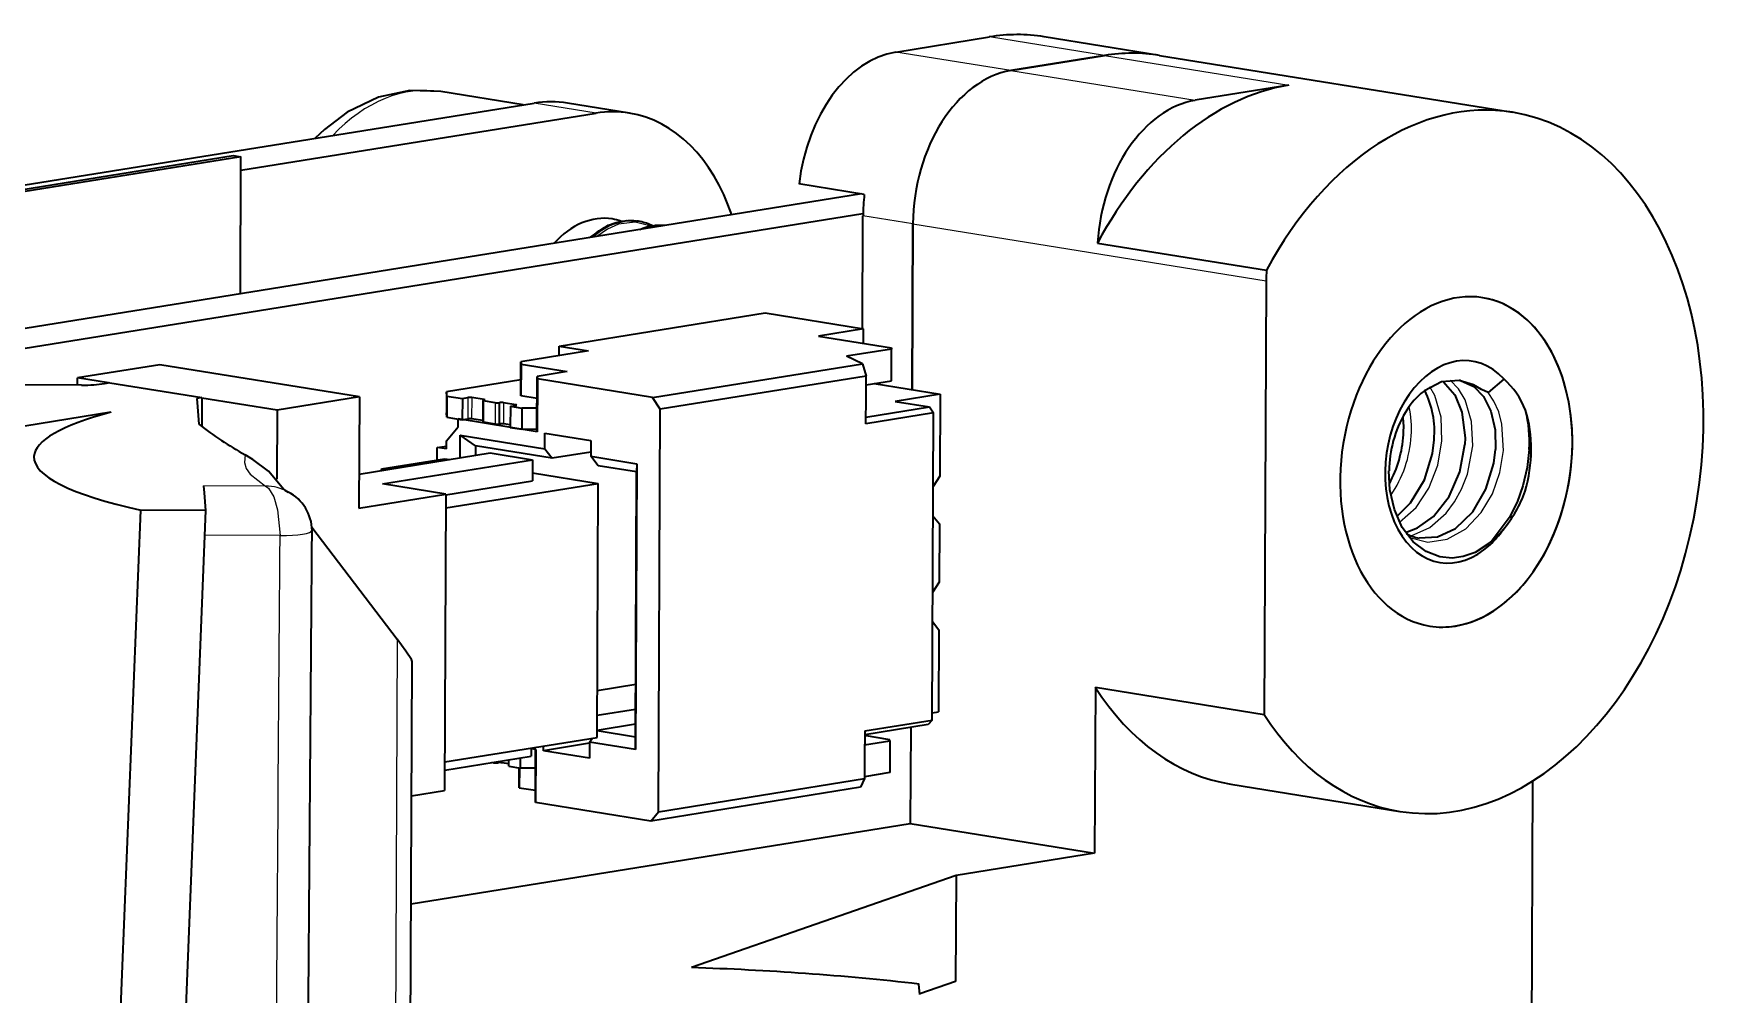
# Model space of a CAD drawing. Extents: x 386 to 1062, y 188 to 634.
# Drawn here: x 927.1 to 942.89, y 609.01 to 617.96 of the extents above; entities that cross this region are included whole.
import ezdxf

# ---------------------------------------------------------------- set-up
doc = ezdxf.new("R2010")
doc.units = 0

msp = doc.modelspace()

# ---------------------------------------------------------------- linework, layer by layer
at = {"color": 7, "lineweight": 35, "ltscale": 0.022104}
for p, q in [((935.133, 617.792), (936.006, 617.933)), ((937.08, 617.76), (936.207, 617.619)), ((936.207, 617.619), (937.08, 617.76)), ((938.797, 617.483), (937.924, 617.342))]:
    msp.add_line(p, q, dxfattribs=at)
at = {"color": 7, "lineweight": 13, "ltscale": 0.027187}
for p, q in [((937.08, 617.76), (936.006, 617.933)), ((936.207, 617.619), (935.133, 617.792))]:
    msp.add_line(p, q, dxfattribs=at)
at = {"color": 7, "lineweight": 35, "ltscale": 0.027187}
for p, q in [((937.591, 617.761), (936.518, 617.934)), ((932.866, 614.573), (931.793, 614.746)), ((932.849, 610.625), (931.776, 610.798))]:
    msp.add_line(p, q, dxfattribs=at)
at = {"color": 7, "lineweight": 13, "ltscale": 0.043501}
for p, q in [((937.08, 617.76), (938.797, 617.483)), ((936.207, 617.619), (937.924, 617.342))]:
    msp.add_line(p, q, dxfattribs=at)
at = {"color": 7, "lineweight": 35, "ltscale": 0.08337}
msp.add_line((937.591, 617.761), (940.883, 617.23), dxfattribs=at)
at = {"color": 7, "lineweight": 35, "ltscale": 0.019382}
msp.add_line((931.659, 617.299), (930.893, 617.423), dxfattribs=at)
at = {"color": 7, "lineweight": 35, "ltscale": 0.150304}
msp.add_line((925.828, 616.362), (931.764, 617.316), dxfattribs=at)
at = {"color": 7, "lineweight": 35, "ltscale": 0.083841}
msp.add_line((929.029, 616.691), (932.34, 617.223), dxfattribs=at)
at = {"color": 7, "lineweight": 13, "ltscale": 0.014591}
msp.add_line((932.34, 617.223), (931.764, 617.316), dxfattribs=at)
at = {"color": 7, "lineweight": 35, "ltscale": 0.014591}
msp.add_line((932.074, 617.317), (932.65, 617.224), dxfattribs=at)
at = {"color": 7, "lineweight": 35, "ltscale": 0.16097}
msp.add_line((922.601, 615.803), (928.958, 616.826), dxfattribs=at)
at = {"color": 7, "lineweight": 35, "ltscale": 0.160971}
msp.add_line((929.029, 616.814), (922.672, 615.792), dxfattribs=at)
at = {"color": 7, "lineweight": 35, "ltscale": 0.001813}
msp.add_line((928.958, 616.826), (929.029, 616.814), dxfattribs=at)
at = {"color": 7, "lineweight": 35, "ltscale": 0.031916}
msp.add_line((929.024, 615.537), (929.029, 616.814), dxfattribs=at)
at = {"color": 7, "lineweight": 35, "ltscale": 0.015407}
msp.add_line((934.84, 616.464), (934.231, 616.563), dxfattribs=at)
at = {"color": 7, "lineweight": 35, "ltscale": 0.326134}
msp.add_line((934.814, 616.469), (921.935, 614.397), dxfattribs=at)
at = {"color": 7, "lineweight": 35, "ltscale": 0.311894}
msp.add_line((934.828, 616.285), (922.511, 614.304), dxfattribs=at)
at = {"color": 7, "lineweight": 35, "ltscale": 0.026303}
msp.add_line((934.823, 615.213), (934.828, 616.265), dxfattribs=at)
at = {"color": 7, "lineweight": 13, "ltscale": 0.011781}
msp.add_line((935.293, 616.19), (934.828, 616.265), dxfattribs=at)
at = {"color": 7, "lineweight": 13, "ltscale": 0.001874}
msp.add_line((932.004, 616.065), (931.954, 616.009), dxfattribs=at)
at = {"color": 7, "lineweight": 35, "ltscale": 0.000486669}
msp.add_line((932.736, 616.214), (932.717, 616.217), dxfattribs=at)
at = {"color": 7, "lineweight": 35, "ltscale": 0.000409436}
msp.add_line((932.752, 616.211), (932.736, 616.214), dxfattribs=at)
at = {"color": 7, "lineweight": 35, "ltscale": 0.038639}
for p, q in [((935.293, 616.19), (935.287, 614.645)), ((935.287, 614.645), (935.293, 616.19))]:
    msp.add_line(p, q, dxfattribs=at)
at = {"color": 7, "lineweight": 13, "ltscale": 0.083376}
msp.add_line((935.293, 616.19), (938.586, 615.659), dxfattribs=at)
at = {"color": 7, "lineweight": 35, "ltscale": 0.039875}
for p, q in [((937.014, 616.012), (938.589, 615.758)), ((936.994, 611.872), (938.568, 611.618)), ((938.258, 610.968), (939.833, 610.714))]:
    msp.add_line(p, q, dxfattribs=at)
at = {"color": 7, "lineweight": 35, "ltscale": 0.101031}
msp.add_line((938.586, 615.659), (938.568, 611.618), dxfattribs=at)
at = {"color": 7, "lineweight": 35, "ltscale": 0.048627}
for p, q in [((931.996, 615.051), (933.916, 615.36)), ((932.921, 610.712), (934.842, 611.021))]:
    msp.add_line(p, q, dxfattribs=at)
at = {"color": 7, "lineweight": 35, "ltscale": 0.023201}
msp.add_line((933.916, 615.36), (934.832, 615.212), dxfattribs=at)
at = {"color": 7, "lineweight": 35, "ltscale": 0.01061}
for p, q in [((934.832, 615.212), (934.413, 615.144)), ((935.094, 615.023), (934.675, 614.956)), ((935.546, 614.603), (935.127, 614.536))]:
    msp.add_line(p, q, dxfattribs=at)
at = {"color": 7, "lineweight": 35, "ltscale": 0.017218}
msp.add_line((934.413, 615.144), (935.093, 615.035), dxfattribs=at)
at = {"color": 7, "lineweight": 35, "ltscale": 0.003372}
msp.add_line((934.832, 615.077), (934.832, 615.212), dxfattribs=at)
at = {"color": 7, "lineweight": 35, "ltscale": 0.015914}
for p, q in [((932.268, 615.007), (931.639, 614.906)), ((934.844, 611.465), (935.472, 611.566))]:
    msp.add_line(p, q, dxfattribs=at)
at = {"color": 7, "lineweight": 35, "ltscale": 0.002182}
msp.add_line((931.995, 614.964), (931.996, 615.051), dxfattribs=at)
at = {"color": 7, "lineweight": 35, "ltscale": 0.006887}
msp.add_line((931.996, 615.051), (932.268, 615.007), dxfattribs=at)
at = {"color": 7, "lineweight": 35, "ltscale": 0.000284735}
msp.add_line((935.093, 615.035), (935.094, 615.023), dxfattribs=at)
at = {"color": 7, "lineweight": 35, "ltscale": 0.007404}
for p, q in [((935.093, 614.727), (935.094, 615.023)), ((931.638, 614.61), (931.639, 614.906))]:
    msp.add_line(p, q, dxfattribs=at)
at = {"color": 7, "lineweight": 35, "ltscale": 0.019451}
for p, q in [((928.274, 614.878), (927.505, 614.754)), ((930.135, 614.578), (929.366, 614.454))]:
    msp.add_line(p, q, dxfattribs=at)
at = {"color": 7, "lineweight": 35, "ltscale": 0.047125}
msp.add_line((930.135, 614.578), (928.274, 614.878), dxfattribs=at)
at = {"color": 7, "lineweight": 35, "ltscale": 0.000572276}
for p, q in [((931.639, 614.906), (931.641, 614.883)), ((931.791, 614.769), (931.793, 614.746))]:
    msp.add_line(p, q, dxfattribs=at)
at = {"color": 7, "lineweight": 35, "ltscale": 0.007402}
for p, q in [((931.641, 614.883), (931.64, 614.587)), ((935.078, 611.372), (935.077, 611.076))]:
    msp.add_line(p, q, dxfattribs=at)
at = {"color": 7, "lineweight": 35, "ltscale": 0.010875}
for p, q in [((931.641, 614.883), (932.07, 614.814)), ((931.862, 614.241), (932.292, 614.172)), ((932.291, 614.024), (932.72, 613.955)), ((932.709, 611.29), (932.279, 611.359)), ((932.279, 611.211), (931.849, 611.28))]:
    msp.add_line(p, q, dxfattribs=at)
at = {"color": 7, "lineweight": 35, "ltscale": 0.007072}
msp.add_line((932.07, 614.814), (931.791, 614.769), dxfattribs=at)
at = {"color": 7, "lineweight": 35, "ltscale": 0.049513}
msp.add_line((932.866, 614.573), (934.822, 614.887), dxfattribs=at)
at = {"color": 7, "lineweight": 35, "ltscale": 0.004047}
msp.add_line((934.822, 614.887), (934.675, 614.956), dxfattribs=at)
at = {"color": 7, "lineweight": 35, "ltscale": 0.003035}
msp.add_line((934.822, 614.887), (934.858, 614.772), dxfattribs=at)
at = {"color": 7, "lineweight": 35, "ltscale": 0.039316}
msp.add_line((927.543, 614.688), (925.97, 614.691), dxfattribs=at)
at = {"color": 7, "lineweight": 35, "ltscale": 0.007295}
msp.add_line((927.794, 614.708), (927.505, 614.754), dxfattribs=at)
at = {"color": 7, "lineweight": 35, "ltscale": 0.00166}
msp.add_line((927.505, 614.688), (927.505, 614.754), dxfattribs=at)
at = {"color": 7, "lineweight": 35, "ltscale": 0.001339}
msp.add_line((927.807, 614.71), (927.754, 614.701), dxfattribs=at)
at = {"color": 7, "lineweight": 35, "ltscale": 0.021751}
msp.add_line((927.807, 614.71), (928.666, 614.571), dxfattribs=at)
at = {"color": 7, "lineweight": 35, "ltscale": 0.017498}
msp.add_line((931.638, 614.737), (930.947, 614.626), dxfattribs=at)
at = {"color": 7, "lineweight": 35, "ltscale": 0.012338}
msp.add_line((931.789, 614.275), (931.791, 614.769), dxfattribs=at)
at = {"color": 7, "lineweight": 35, "ltscale": 0.012335}
msp.add_line((931.793, 614.746), (931.791, 614.253), dxfattribs=at)
at = {"color": 7, "lineweight": 35, "ltscale": 0.048629}
msp.add_line((934.858, 614.772), (932.938, 614.463), dxfattribs=at)
at = {"color": 7, "lineweight": 35, "ltscale": 0.004935}
for p, q in [((934.857, 614.574), (934.858, 614.772)), ((930.947, 614.626), (930.947, 614.428)), ((930.95, 614.586), (930.95, 614.388)), ((931.094, 614.563), (931.093, 614.365)), ((931.284, 614.543), (931.283, 614.345)), ((931.541, 614.49), (931.54, 614.293)), ((931.648, 614.473), (931.647, 614.276)), ((931.746, 613.991), (931.746, 613.794)), ((934.843, 611.219), (934.842, 611.021))]:
    msp.add_line(p, q, dxfattribs=at)
at = {"color": 7, "lineweight": 35, "ltscale": 0.005956}
for p, q in [((934.858, 614.69), (935.093, 614.727)), ((934.843, 611.334), (935.078, 611.372)), ((935.077, 611.076), (934.842, 611.038))]:
    msp.add_line(p, q, dxfattribs=at)
at = {"color": 7, "lineweight": 35, "ltscale": 0.015508}
msp.add_line((934.933, 614.702), (935.546, 614.603), dxfattribs=at)
at = {"color": 7, "lineweight": 35, "ltscale": 0.00026974}
msp.add_line((940.396, 614.73), (940.386, 614.731), dxfattribs=at)
at = {"color": 7, "lineweight": 35, "ltscale": 0.004802}
msp.add_line((940.801, 614.744), (940.654, 614.62), dxfattribs=at)
at = {"color": 7, "lineweight": 35, "ltscale": 0.001167}
msp.add_line((928.666, 614.571), (928.62, 614.564), dxfattribs=at)
at = {"color": 7, "lineweight": 35, "ltscale": 0.002003}
msp.add_line((928.62, 614.564), (928.626, 614.484), dxfattribs=at)
at = {"color": 7, "lineweight": 35, "ltscale": 0.004009}
msp.add_line((928.626, 614.484), (928.638, 614.324), dxfattribs=at)
at = {"color": 7, "lineweight": 35, "ltscale": 0.0067}
msp.add_line((928.666, 614.571), (928.665, 614.303), dxfattribs=at)
at = {"color": 7, "lineweight": 35, "ltscale": 0.01774}
msp.add_line((929.366, 614.454), (928.666, 614.567), dxfattribs=at)
at = {"color": 7, "lineweight": 35, "ltscale": 0.025908}
msp.add_line((930.135, 614.578), (930.13, 613.541), dxfattribs=at)
at = {"color": 7, "lineweight": 35, "ltscale": 0.000999316}
for p, q in [((930.95, 614.586), (930.947, 614.626)), ((930.95, 614.388), (930.947, 614.428))]:
    msp.add_line(p, q, dxfattribs=at)
at = {"color": 7, "lineweight": 35, "ltscale": 0.003624}
for p, q in [((930.95, 614.586), (931.094, 614.563)), ((930.95, 614.388), (931.093, 614.365))]:
    msp.add_line(p, q, dxfattribs=at)
at = {"color": 7, "lineweight": 35, "ltscale": 0.001328}
for p, q in [((931.094, 614.563), (931.146, 614.571)), ((931.093, 614.365), (931.145, 614.374))]:
    msp.add_line(p, q, dxfattribs=at)
at = {"color": 7, "lineweight": 13, "ltscale": 0.004935}
for p, q in [((931.146, 614.571), (931.145, 614.374)), ((931.181, 614.571), (931.18, 614.374)), ((931.292, 614.54), (931.291, 614.342)), ((931.399, 614.522), (931.398, 614.325)), ((931.434, 614.522), (931.433, 614.325)), ((931.441, 614.523), (931.44, 614.326)), ((931.477, 614.523), (931.476, 614.326))]:
    msp.add_line(p, q, dxfattribs=at)
at = {"color": 7, "lineweight": 35, "ltscale": 0.002944}
msp.add_line((931.298, 614.552), (931.181, 614.571), dxfattribs=at)
at = {"color": 7, "lineweight": 35, "ltscale": 0.000177855}
msp.add_line((931.291, 614.545), (931.298, 614.547), dxfattribs=at)
at = {"color": 7, "lineweight": 35, "ltscale": 0.002719}
for p, q in [((931.399, 614.522), (931.292, 614.54)), ((931.541, 614.49), (931.648, 614.473)), ((931.398, 614.325), (931.291, 614.342)), ((931.54, 614.293), (931.647, 614.276)), ((931.526, 611.135), (931.634, 611.117))]:
    msp.add_line(p, q, dxfattribs=at)
at = {"color": 7, "lineweight": 35, "ltscale": 0.000176105}
for p, q in [((931.434, 614.522), (931.441, 614.523)), ((931.433, 614.325), (931.44, 614.326))]:
    msp.add_line(p, q, dxfattribs=at)
at = {"color": 7, "lineweight": 35, "ltscale": 0.002946}
msp.add_line((931.593, 614.505), (931.477, 614.523), dxfattribs=at)
at = {"color": 7, "lineweight": 35, "ltscale": 0.001326}
msp.add_line((931.541, 614.49), (931.593, 614.499), dxfattribs=at)
at = {"color": 7, "lineweight": 35, "ltscale": 0.000570754}
msp.add_line((931.64, 614.587), (931.638, 614.61), dxfattribs=at)
at = {"color": 7, "lineweight": 35, "ltscale": 0.003811}
msp.add_line((931.79, 614.563), (931.64, 614.587), dxfattribs=at)
at = {"color": 7, "lineweight": 35, "ltscale": 0.00328}
msp.add_line((932.938, 614.463), (932.866, 614.573), dxfattribs=at)
at = {"color": 7, "lineweight": 35, "ltscale": 0.006169}
for p, q in [((934.856, 614.327), (934.857, 614.574)), ((934.844, 611.465), (934.843, 611.219))]:
    msp.add_line(p, q, dxfattribs=at)
at = {"color": 7, "lineweight": 35, "ltscale": 0.015008}
msp.add_line((934.856, 614.388), (935.449, 614.484), dxfattribs=at)
at = {"color": 7, "lineweight": 35, "ltscale": 0.008156}
msp.add_line((935.127, 614.536), (935.449, 614.484), dxfattribs=at)
at = {"color": 7, "lineweight": 35, "ltscale": 0.00164}
msp.add_line((935.449, 614.484), (935.485, 614.428), dxfattribs=at)
at = {"color": 7, "lineweight": 35, "ltscale": 0.019122}
for p, q in [((935.546, 614.603), (935.543, 613.838)), ((935.536, 612.407), (935.533, 611.642))]:
    msp.add_line(p, q, dxfattribs=at)
at = {"color": 7, "lineweight": 35, "ltscale": 0.157205}
msp.add_line((927.818, 614.435), (921.609, 613.437), dxfattribs=at)
at = {"color": 7, "lineweight": 35, "ltscale": 0.016101}
msp.add_line((929.366, 614.454), (929.364, 613.81), dxfattribs=at)
at = {"color": 7, "lineweight": 35, "ltscale": 0.018668}
msp.add_line((931.791, 614.253), (931.053, 614.372), dxfattribs=at)
at = {"color": 7, "lineweight": 35, "ltscale": 0.001851}
for p, q in [((931.053, 614.298), (931.053, 614.372)), ((930.945, 614.093), (930.945, 614.167))]:
    msp.add_line(p, q, dxfattribs=at)
at = {"color": 7, "lineweight": 35, "ltscale": 0.002601}
msp.add_line((931.283, 614.357), (931.18, 614.374), dxfattribs=at)
at = {"color": 7, "lineweight": 35, "ltscale": 0.001632}
for p, q in [((931.54, 614.316), (931.476, 614.326)), ((931.527, 611.157), (931.462, 611.168))]:
    msp.add_line(p, q, dxfattribs=at)
at = {"color": 7, "lineweight": 35, "ltscale": 0.003535}
for p, q in [((931.79, 614.473), (931.648, 614.473)), ((931.789, 614.275), (931.647, 614.276)), ((931.775, 611.117), (931.634, 611.117))]:
    msp.add_line(p, q, dxfattribs=at)
at = {"color": 7, "lineweight": 35, "ltscale": 0.09376}
msp.add_line((932.921, 610.712), (932.938, 614.463), dxfattribs=at)
at = {"color": 7, "lineweight": 35, "ltscale": 0.015915}
msp.add_line((935.485, 614.428), (934.856, 614.327), dxfattribs=at)
at = {"color": 7, "lineweight": 35, "ltscale": 0.071554}
msp.add_line((935.472, 611.566), (935.485, 614.428), dxfattribs=at)
at = {"color": 7, "lineweight": 35, "ltscale": 0.004239}
msp.add_line((930.945, 614.167), (931.053, 614.298), dxfattribs=at)
at = {"color": 7, "lineweight": 35, "ltscale": 0.005254}
msp.add_line((931.073, 614.01), (931.074, 614.22), dxfattribs=at)
at = {"color": 7, "lineweight": 35, "ltscale": 0.019937}
msp.add_line((931.074, 614.22), (931.862, 614.093), dxfattribs=at)
at = {"color": 7, "lineweight": 35, "ltscale": 0.004307}
msp.add_line((931.215, 614.121), (931.074, 614.22), dxfattribs=at)
at = {"color": 7, "lineweight": 35, "ltscale": 0.000569233}
msp.add_line((931.791, 614.253), (931.789, 614.275), dxfattribs=at)
at = {"color": 7, "lineweight": 35, "ltscale": 0.0037}
for p, q in [((931.862, 614.093), (931.862, 614.241)), ((932.279, 611.359), (932.279, 611.211))]:
    msp.add_line(p, q, dxfattribs=at)
at = {"color": 7, "lineweight": 35, "ltscale": 0.003702}
msp.add_line((932.292, 614.172), (932.291, 614.024), dxfattribs=at)
at = {"color": 7, "lineweight": 35, "ltscale": 0.030924}
msp.add_line((930.132, 613.858), (931.353, 614.055), dxfattribs=at)
at = {"color": 7, "lineweight": 35, "ltscale": 0.002884}
msp.add_line((930.858, 613.991), (930.859, 614.107), dxfattribs=at)
at = {"color": 7, "lineweight": 35, "ltscale": 0.002178}
msp.add_line((930.859, 614.107), (930.945, 614.12), dxfattribs=at)
at = {"color": 7, "lineweight": 35, "ltscale": 0.002176}
msp.add_line((930.945, 614.093), (930.859, 614.107), dxfattribs=at)
at = {"color": 7, "lineweight": 35, "ltscale": 0.002211}
msp.add_line((931.215, 614.121), (931.215, 614.033), dxfattribs=at)
at = {"color": 7, "lineweight": 35, "ltscale": 0.018125}
msp.add_line((931.931, 614.006), (931.215, 614.121), dxfattribs=at)
at = {"color": 7, "lineweight": 35, "ltscale": 0.009968}
msp.add_line((931.353, 614.055), (931.746, 613.991), dxfattribs=at)
at = {"color": 7, "lineweight": 35, "ltscale": 0.002792}
msp.add_line((931.862, 614.093), (931.931, 614.006), dxfattribs=at)
at = {"color": 7, "lineweight": 35, "ltscale": 0.00912}
msp.add_line((932.291, 614.064), (931.931, 614.006), dxfattribs=at)
at = {"color": 7, "lineweight": 35, "ltscale": 0.002791}
msp.add_line((932.36, 613.936), (932.291, 614.024), dxfattribs=at)
at = {"color": 7, "lineweight": 35, "ltscale": 0.014854}
msp.add_line((930.341, 613.908), (930.927, 614.002), dxfattribs=at)
at = {"color": 7, "lineweight": 35, "ltscale": 0.000397901}
msp.add_line((930.342, 613.892), (930.341, 613.908), dxfattribs=at)
at = {"color": 7, "lineweight": 35, "ltscale": 0.000401309}
msp.add_line((930.341, 613.908), (930.341, 613.892), dxfattribs=at)
at = {"color": 7, "lineweight": 35, "ltscale": 0.035365}
msp.add_line((930.35, 613.767), (931.746, 613.991), dxfattribs=at)
at = {"color": 7, "lineweight": 35, "ltscale": 0.001258}
msp.add_line((930.927, 614.002), (930.977, 613.994), dxfattribs=at)
at = {"color": 7, "lineweight": 35, "ltscale": 0.015519}
msp.add_line((931.746, 613.87), (932.359, 613.771), dxfattribs=at)
at = {"color": 7, "lineweight": 35, "ltscale": 0.009062}
msp.add_line((932.718, 613.879), (932.36, 613.936), dxfattribs=at)
at = {"color": 7, "lineweight": 35, "ltscale": 0.061684}
msp.add_line((932.708, 611.411), (932.718, 613.879), dxfattribs=at)
at = {"color": 7, "lineweight": 35, "ltscale": 0.066619}
msp.add_line((932.72, 613.955), (932.709, 611.29), dxfattribs=at)
at = {"color": 7, "lineweight": 35, "ltscale": 0.001899}
msp.add_line((932.72, 613.955), (932.718, 613.879), dxfattribs=at)
at = {"color": 7, "lineweight": 35, "ltscale": 0.001616}
msp.add_line((928.682, 613.748), (928.687, 613.683), dxfattribs=at)
at = {"color": 7, "lineweight": 13, "ltscale": 0.014444}
msp.add_line((929.26, 613.746), (928.682, 613.748), dxfattribs=at)
at = {"color": 7, "lineweight": 35, "ltscale": 0.014954}
msp.add_line((930.94, 613.671), (930.35, 613.767), dxfattribs=at)
at = {"color": 7, "lineweight": 35, "ltscale": 0.020393}
for p, q in [((930.94, 613.664), (931.746, 613.794)), ((930.929, 611.098), (931.734, 611.228))]:
    msp.add_line(p, q, dxfattribs=at)
at = {"color": 7, "lineweight": 35, "ltscale": 0.035933}
msp.add_line((930.94, 613.543), (932.359, 613.771), dxfattribs=at)
at = {"color": 7, "lineweight": 35, "ltscale": 0.059217}
msp.add_line((932.349, 611.403), (932.359, 613.771), dxfattribs=at)
at = {"color": 7, "lineweight": 35, "ltscale": 0.00283}
msp.add_line((935.543, 613.838), (935.482, 613.743), dxfattribs=at)
at = {"color": 7, "lineweight": 35, "ltscale": 0.004089}
msp.add_line((928.687, 613.683), (928.7, 613.52), dxfattribs=at)
at = {"color": 7, "lineweight": 35, "ltscale": 0.020512}
msp.add_line((930.13, 613.541), (930.94, 613.671), dxfattribs=at)
at = {"color": 7, "lineweight": 35, "ltscale": 0.069086}
msp.add_line((930.94, 613.671), (930.928, 610.908), dxfattribs=at)
at = {"color": 7, "lineweight": 35, "ltscale": 0.409739}
msp.add_line((927.436, 597.145), (928.096, 613.521), dxfattribs=at)
at = {"color": 7, "lineweight": 35, "ltscale": 0.409705}
msp.add_line((928.7, 613.52), (928.045, 597.145), dxfattribs=at)
at = {"color": 7, "lineweight": 35, "ltscale": 0.015083}
msp.add_line((928.7, 613.52), (928.096, 613.521), dxfattribs=at)
at = {"color": 7, "lineweight": 35, "ltscale": 0.002423}
for p, q in [((935.48, 613.47), (935.541, 613.394)), ((935.476, 612.483), (935.536, 612.407))]:
    msp.add_line(p, q, dxfattribs=at)
at = {"color": 7, "lineweight": 35, "ltscale": 0.013571}
msp.add_line((935.541, 613.394), (935.538, 612.851), dxfattribs=at)
at = {"color": 7, "lineweight": 13, "ltscale": 0.017618}
msp.add_line((929.395, 613.287), (928.69, 613.288), dxfattribs=at)
at = {"color": 7, "lineweight": 35, "ltscale": 0.002831}
msp.add_line((935.538, 612.851), (935.477, 612.756), dxfattribs=at)
at = {"color": 7, "lineweight": 13, "ltscale": 0.300081}
msp.add_line((930.485, 612.32), (930.433, 600.317), dxfattribs=at)
at = {"color": 7, "lineweight": 35, "ltscale": 0.294728}
msp.add_line((930.575, 600.319), (930.626, 612.108), dxfattribs=at)
at = {"color": 7, "lineweight": 35, "ltscale": 0.009098}
msp.add_line((932.71, 611.896), (932.35, 611.838), dxfattribs=at)
at = {"color": 7, "lineweight": 35, "ltscale": 0.038698}
msp.add_line((936.994, 611.872), (936.987, 610.324), dxfattribs=at)
at = {"color": 7, "lineweight": 35, "ltscale": 0.009097}
msp.add_line((932.709, 611.665), (932.349, 611.607), dxfattribs=at)
at = {"color": 7, "lineweight": 35, "ltscale": 0.001535}
msp.add_line((935.472, 611.632), (935.533, 611.642), dxfattribs=at)
at = {"color": 7, "lineweight": 35, "ltscale": 0.009075}
msp.add_line((932.708, 611.527), (932.35, 611.469), dxfattribs=at)
at = {"color": 7, "lineweight": 35, "ltscale": 0.015007}
msp.add_line((935.436, 611.523), (934.844, 611.427), dxfattribs=at)
at = {"color": 7, "lineweight": 35, "ltscale": 0.022382}
msp.add_line((935.273, 611.497), (935.269, 610.601), dxfattribs=at)
at = {"color": 7, "lineweight": 35, "ltscale": 0.001413}
msp.add_line((935.472, 611.566), (935.436, 611.523), dxfattribs=at)
at = {"color": 7, "lineweight": 35, "ltscale": 0.035934}
msp.add_line((930.929, 611.175), (932.349, 611.403), dxfattribs=at)
at = {"color": 7, "lineweight": 35, "ltscale": 0.010889}
msp.add_line((932.279, 611.349), (931.849, 611.28), dxfattribs=at)
at = {"color": 7, "lineweight": 35, "ltscale": 0.001081}
msp.add_line((932.279, 611.359), (932.303, 611.395), dxfattribs=at)
at = {"color": 7, "lineweight": 35, "ltscale": 0.009063}
msp.add_line((932.35, 611.469), (932.708, 611.411), dxfattribs=at)
at = {"color": 7, "lineweight": 35, "ltscale": 0.003037}
msp.add_line((932.709, 611.29), (932.708, 611.411), dxfattribs=at)
at = {"color": 7, "lineweight": 35, "ltscale": 0.005926}
msp.add_line((935.077, 611.383), (934.843, 611.421), dxfattribs=at)
at = {"color": 7, "lineweight": 35, "ltscale": 0.000284616}
msp.add_line((935.078, 611.372), (935.077, 611.383), dxfattribs=at)
at = {"color": 7, "lineweight": 35, "ltscale": 0.00037879}
msp.add_line((931.384, 611.167), (931.369, 611.169), dxfattribs=at)
at = {"color": 7, "lineweight": 13, "ltscale": 0.000265507}
msp.add_line((931.42, 611.167), (931.42, 611.177), dxfattribs=at)
at = {"color": 7, "lineweight": 35, "ltscale": 0.00017635}
msp.add_line((931.42, 611.167), (931.427, 611.168), dxfattribs=at)
at = {"color": 7, "lineweight": 13, "ltscale": 0.000263981}
msp.add_line((931.427, 611.168), (931.427, 611.178), dxfattribs=at)
at = {"color": 7, "lineweight": 13, "ltscale": 0.000408938}
msp.add_line((931.462, 611.168), (931.462, 611.184), dxfattribs=at)
at = {"color": 7, "lineweight": 35, "ltscale": 0.001491}
msp.add_line((931.526, 611.135), (931.527, 611.194), dxfattribs=at)
at = {"color": 7, "lineweight": 35, "ltscale": 0.002356}
msp.add_line((931.634, 611.117), (931.634, 611.212), dxfattribs=at)
at = {"color": 7, "lineweight": 35, "ltscale": 0.001907}
msp.add_line((931.735, 611.304), (931.734, 611.228), dxfattribs=at)
at = {"color": 7, "lineweight": 35, "ltscale": 0.00109}
msp.add_line((931.778, 611.292), (931.735, 611.299), dxfattribs=at)
at = {"color": 7, "lineweight": 35, "ltscale": 0.011775}
msp.add_line((931.774, 610.821), (931.776, 611.292), dxfattribs=at)
at = {"color": 7, "lineweight": 35, "ltscale": 0.012337}
msp.add_line((931.778, 611.292), (931.776, 610.798), dxfattribs=at)
at = {"color": 7, "lineweight": 35, "ltscale": 0.001057}
msp.add_line((931.849, 611.28), (931.85, 611.323), dxfattribs=at)
at = {"color": 7, "lineweight": 35, "ltscale": 0.00403}
msp.add_line((931.622, 610.958), (931.623, 611.119), dxfattribs=at)
at = {"color": 7, "lineweight": 35, "ltscale": 0.004593}
msp.add_line((931.625, 611.119), (931.624, 610.935), dxfattribs=at)
at = {"color": 7, "lineweight": 35, "ltscale": 0.002239}
msp.add_line((934.842, 611.021), (934.805, 610.94), dxfattribs=at)
at = {"color": 7, "lineweight": 35, "ltscale": 0.007786}
msp.add_line((930.621, 610.859), (930.928, 610.908), dxfattribs=at)
at = {"color": 7, "lineweight": 35, "ltscale": 0.00057087}
for p, q in [((931.624, 610.935), (931.622, 610.958)), ((931.776, 610.798), (931.774, 610.821))]:
    msp.add_line(p, q, dxfattribs=at)
at = {"color": 7, "lineweight": 35, "ltscale": 0.003812}
msp.add_line((931.624, 610.935), (931.774, 610.911), dxfattribs=at)
at = {"color": 7, "lineweight": 35, "ltscale": 0.049512}
msp.add_line((934.805, 610.94), (932.849, 610.625), dxfattribs=at)
at = {"color": 7, "lineweight": 35}
msp.add_line((940.975, 588.558), (941.072, 610.998), dxfattribs=at)
at = {"color": 7, "lineweight": 35, "ltscale": 0.002827}
msp.add_line((932.849, 610.625), (932.921, 610.712), dxfattribs=at)
at = {"color": 7, "lineweight": 35, "ltscale": 0.117812}
msp.add_line((930.616, 609.853), (935.269, 610.601), dxfattribs=at)
at = {"color": 7, "lineweight": 35, "ltscale": 0.043499}
msp.add_line((935.269, 610.601), (936.987, 610.324), dxfattribs=at)
at = {"color": 7, "lineweight": 35, "ltscale": 0.032696}
msp.add_line((936.987, 610.324), (935.696, 610.117), dxfattribs=at)
at = {"color": 7, "lineweight": 35, "ltscale": 0.065301}
msp.add_line((935.696, 610.117), (933.229, 609.259), dxfattribs=at)
at = {"color": 7, "lineweight": 35, "ltscale": 0.024674}
msp.add_line((935.696, 610.117), (935.691, 609.13), dxfattribs=at)
at = {"color": 7, "lineweight": 35, "ltscale": 0.008855}
msp.add_line((935.691, 609.13), (935.357, 609.013), dxfattribs=at)
at = {"color": 7, "lineweight": 35, "ltscale": 0.002446}
msp.add_line((935.357, 609.007), (935.35, 609.105), dxfattribs=at)
at = {"color": 7, "lineweight": 35}
for points in [[(930.893, 617.423), (930.605, 617.433), (930.313, 617.371), (930.02, 617.231), (929.807, 617.069), (929.723, 616.988)], [(932.279, 616.061), (932.452, 616.178), (932.625, 616.222), (932.717, 616.217)], [(940.386, 614.731), (940.221, 614.718), (940.062, 614.635), (940.029, 614.608)], [(940.236, 614.722), (940.344, 614.598), (940.411, 614.436), (940.44, 614.197), (940.438, 614.133)], [(940.654, 614.62), (940.594, 614.648), (940.518, 614.691), (940.386, 614.731)], [(940.396, 614.73), (940.521, 614.676), (940.611, 614.582), (940.68, 614.445), (940.72, 614.272), (940.724, 614.086)], [(939.805, 613.463), (939.933, 613.591), (940.061, 613.805), (940.136, 614.051), (940.152, 614.179)], [(929.431, 613.715), (929.286, 613.885), (929.141, 613.993), (929.068, 614.038)], [(939.884, 613.315), (939.996, 613.356), (940.146, 613.464), (940.291, 613.649), (940.392, 613.88), (940.438, 614.133)], [(940.013, 613.263), (940.182, 613.272), (940.352, 613.352), (940.512, 613.506), (940.635, 613.717), (940.709, 613.961), (940.724, 614.086)], [(941.038, 614.087), (941.02, 613.919), (940.98, 613.749), (940.925, 613.596), (940.852, 613.45), (940.683, 613.227)], [(940.663, 613.211), (940.534, 613.129), (940.423, 613.09), (940.321, 613.075), (940.204, 613.087), (940.076, 613.136), (939.957, 613.228), (939.855, 613.362), (939.781, 613.529), (939.74, 613.71), (939.731, 613.888)], [(930.626, 612.108), (930.625, 612.113), (930.618, 612.13), (930.568, 612.208), (930.485, 612.32)]]:
    msp.add_lwpolyline(points, dxfattribs=at)
at = {"color": 7, "lineweight": 13}
for points in [[(932.855, 616.169), (932.705, 616.207), (932.548, 616.186), (932.445, 616.141), (932.347, 616.072)], [(940.225, 614.169), (940.216, 614.39), (940.157, 614.59), (940.113, 614.67)], [(940.511, 614.123), (940.501, 614.348), (940.441, 614.55), (940.379, 614.653), (940.3, 614.733)], [(940.798, 614.077), (940.784, 614.323), (940.754, 614.437), (940.709, 614.539), (940.654, 614.62)], [(939.83, 613.409), (939.983, 613.547), (940.103, 613.727), (940.187, 613.942), (940.225, 614.169)], [(929.068, 614.038), (929.062, 613.967), (929.079, 613.911), (929.117, 613.856), (929.26, 613.746)], [(939.921, 613.268), (940.094, 613.224), (940.273, 613.251), (940.446, 613.348), (940.591, 613.499), (940.696, 613.675), (940.765, 613.872), (940.798, 614.077)], [(939.938, 613.283), (940.112, 613.36), (940.263, 613.493), (940.342, 613.6), (940.408, 613.718), (940.462, 613.859), (940.511, 614.123)], [(929.26, 613.746), (929.287, 613.726), (929.335, 613.646), (929.371, 613.524), (929.395, 613.287)]]:
    msp.add_lwpolyline(points, dxfattribs=at)
at = {"color": 7, "lineweight": 35}
for centre, radius, start, end in [((932.936, 615.715), 0.461, 84.3624, 114.0051), ((932.667, 615.789), 0.431, 62.4552, 78.5832), ((940.314, 614.19), 0.738, 20.8833, 48.7561), ((940.541, 614.037), 0.768, 131.93, 149.2198), ((939.326, 614.258), 0.829, 354.5319, 27.1373), ((940.838, 613.873), 1.107, 149.7871, 179.2266), ((938.857, 614.292), 1.011, 356.1809, 5.8975), ((939.795, 614.159), 1.245, 356.696, 13.6834), ((930.706, 616.974), 3.362, 232.0311, 240.8427), ((938.76, 614.296), 1.108, 331.5781, 356.3003), ((929.631, 614.002), 0.35, 231.0228, 242.6014), ((939.919, 614.083), 1.148, 319.6817, 340.3956), ((929.281, 613.325), 0.412, 1.0595, 62.6095), ((-18592.119, 756.49), 19522.336, 359.5417401, 359.5798469), ((1063.741, 714.753), 168.076, 217.10227, 217.54923), ((940.079, 613.664), 0.407, 242.9786, 260.6599), ((940.115, 613.898), 0.879, 308.5757, 320.63), ((932.412, 583.089), 26.182, 83.5569, 88.2126)]:
    msp.add_arc(centre, radius, start, end, dxfattribs=at)
at = {"color": 7, "lineweight": 13}
for centre, radius, start, end in [((932.938, 615.724), 0.453, 84.4833, 113.9179), ((932.958, 615.722), 0.451, 87.8417, 110.4677), ((938.96, 614.284), 0.981, 356.0059, 11.9411), ((938.833, 614.283), 1.107, 325.725, 356.521), ((929.256, 613.302), 0.445, 61.1589, 89.4647), ((-18534.352, 756.025), 19464.27, 359.5416002, 359.5798264)]:
    msp.add_arc(centre, radius, start, end, dxfattribs=at)
at = {"color": 7, "lineweight": 35}
for centre, major_axis, ratio, start_param, end_param in [((935.992, 614.676), (0.525, 3.258), 0.688745, 6.283075, 6.507115), ((935.128, 616.509), (0.207, 1.283), 0.688745, 0.22393, 1.640267), ((937.066, 614.503), (0.525, 3.258), 0.688745, 6.283075, 6.507115), ((937.066, 614.503), (0.525, 3.258), 0.688745, 6.283075, 6.507115), ((936.201, 616.336), (-0.207, -1.283), 0.688745, 3.365523, 4.936319), ((936.201, 616.336), (0.207, 1.283), 0.688745, 0.22393, 1.794726), ((931.755, 615.342), (0.318, 1.974), 0.688745, 6.283075, 6.507115), ((938.783, 614.226), (-0.525, -3.258), 0.688745, 3.365523, 4.246842), ((937.919, 616.059), (-0.207, -1.283), 0.688745, 3.365523, 4.859904), ((940.358, 613.972), (-0.525, -3.258), 0.688745, 3.141592, 4.246842), ((932.331, 615.249), (0.318, 1.974), 0.688745, 6.283075, 6.507115), ((932.331, 615.249), (0.318, 1.974), 0.688745, 5.364939, 6.283075), ((940.358, 613.972), (-0.525, -3.258), 0.688745, 6.283185, 9.424777), ((935.736, 616.411), (0.207, 1.283), 0.688745, 1.640267, 1.794726), ((932.331, 615.249), (0.159, 0.987), 0.688745, 6.283075, 7.096573), ((932.331, 615.249), (0.159, 0.987), 0.688745, 6.161335, 6.283075), ((939.494, 615.805), (-0.207, -1.283), 0.688745, 4.859904, 4.936319), ((940.358, 613.972), (-0.247, -1.53), 0.688745, 3.141483, 6.283075), ((940.358, 613.972), (-0.247, -1.53), 0.688745, 3.141483, 6.283075), ((940.358, 613.972), (-0.247, -1.53), 0.688745, 0.22393, 3.141483), ((940.358, 613.972), (-0.247, -1.53), 0.688745, 1.794726, 3.141483), ((940.358, 613.972), (-0.151, -0.938), 0.688745, 2.640858, 7.007115), ((927.539, 614.736), (-0.3, 0.001), 0.160997, 1.583805, 2.369203), ((931.164, 614.568), (-0.025, 0.0001), 0.160997, 3.939999, 5.510796), ((931.309, 614.542), (0.025, -0.0001), 0.160997, 2.369203, 3.154601), ((931.309, 614.542), (0.025, -0.0001), 0.160997, 3.154601, 3.939999), ((931.28, 614.549), (-0.025, 0.0001), 0.160997, 3.154601, 3.939999), ((931.28, 614.549), (-0.025, 0.0001), 0.160997, 2.369203, 3.154601), ((931.416, 614.525), (-0.025, 0.0001), 0.160997, 0.798407, 2.369203), ((931.459, 614.521), (0.025, -0.0001), 0.160997, 0.798407, 2.369203), ((931.575, 614.502), (-0.025, 0.0001), 0.160997, 3.154601, 3.939999), ((931.575, 614.502), (-0.025, 0.0001), 0.160997, 2.369203, 3.154601), ((932.245, 613.994), (-5.145, 0.022), 0.160997, 5.749041, 6.275174), ((931.163, 614.371), (-0.025, 0.0001), 0.160997, 3.939999, 5.510796), ((931.308, 614.345), (0.025, -0.0001), 0.160997, 3.154601, 3.939999), ((931.458, 614.323), (0.025, -0.0001), 0.160997, 0.798407, 2.369203), ((940.358, 613.972), (-0.159, -0.987), 0.688745, 1.402024, 2.187429), ((931.415, 614.328), (-0.025, 0.0001), 0.160997, 0.798407, 2.369203), ((932.245, 613.994), (-5.145, 0.022), 0.160997, 6.275174, 6.916912), ((940.358, 613.972), (-0.247, -1.53), 0.688745, 6.283075, 8.077912), ((940.358, 613.972), (-0.151, -0.938), 0.688745, 0.72393, 0.948595), ((940.358, 613.972), (-0.247, -1.53), 0.688745, 6.283075, 6.507115), ((938.783, 614.226), (-0.525, -3.258), 0.688745, 5.623987, 6.283185), ((940.358, 613.972), (-0.525, -3.258), 0.688745, 5.623987, 6.283185), ((931.402, 611.17), (-0.025, 0.0001), 0.160997, 0.798407, 2.369203), ((931.445, 611.165), (0.025, -0.0001), 0.160997, 0.798407, 2.369203)]:
    msp.add_ellipse(centre, major_axis=major_axis, ratio=ratio, start_param=start_param, end_param=end_param, dxfattribs=at)
at = {"color": 7, "lineweight": 13}
for centre, major_axis, ratio, start_param, end_param in [((930.591, 615.547), (0.303, 1.876), 0.688745, 0.000057, 0.790992), ((932.572, 615.308), (-0.145, -0.909), 0.669954, 3.140224, 3.849371), ((932.591, 615.304), (-0.144, -0.91), 0.669726, 3.140011, 3.834211), ((929.391, 613.335), (0.3, -0.003), 0.161911, 4.726179, 6.283349)]:
    msp.add_ellipse(centre, major_axis=major_axis, ratio=ratio, start_param=start_param, end_param=end_param, dxfattribs=at)

doc.saveas('drawing.dxf')
